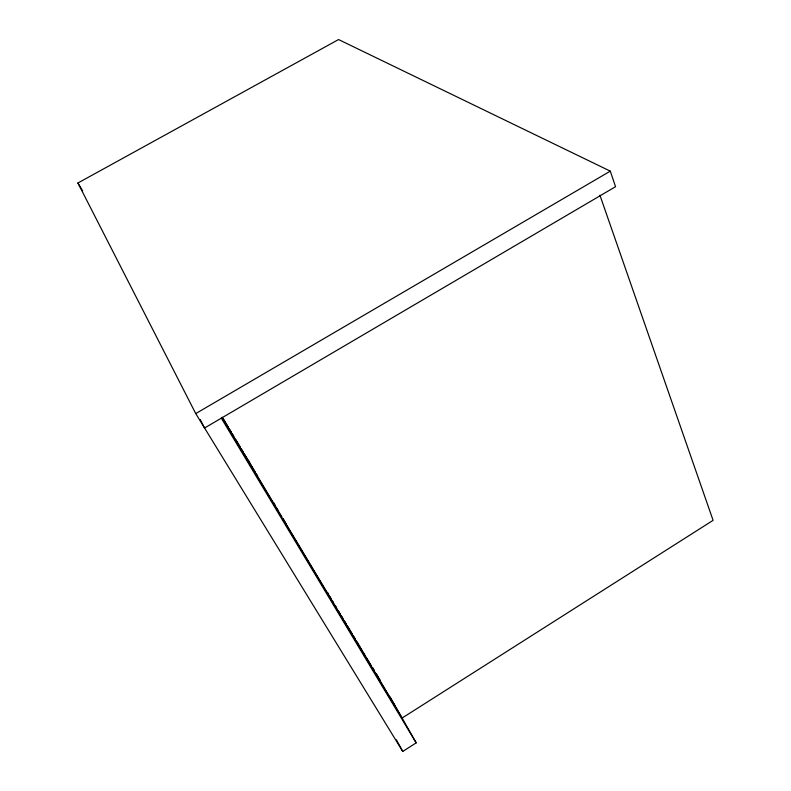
<?xml version="1.0" encoding="UTF-8"?>
<svg xmlns="http://www.w3.org/2000/svg" width="791" height="791" viewBox="0 0 791 791"><rect width="100%" height="100%" fill="white"/><g stroke="black" fill="none" stroke-linecap="round" stroke-linejoin="round"><path stroke-width="1.19" d="M200.222 419.527L204.572 428.01L615.556 186.696L610.286 171.143L338.568 39.55L77.913 183.008L195.743 413.594L402.748 751.45L416.185 742.858L396.509 708.212L283.099 519.005M195.743 413.594L610.286 171.143M221.332 418.172L416.185 742.858M77.913 183.008L82.679 190.947M248.334 460.322L250.579 464.06M223.102 418.449L228.115 426.824M229.37 428.91L231.249 432.054M232.505 434.15L233.76 436.236M235.639 439.381L240.029 446.697M241.285 448.794L243.163 451.928M244.419 454.024L249.432 462.389M250.688 464.485L255.068 471.812M256.324 473.898L257.579 475.994M332.19 600.498L333.456 602.604M335.344 605.758L336.6 607.864M338.499 611.018L340.387 614.182M341.643 616.278L342.908 618.384M344.797 621.538L346.062 623.644M347.318 625.75L352.361 634.164M353.626 636.271L355.515 639.425M356.781 641.531L361.823 649.945M363.079 652.051L364.977 655.205M366.233 657.311L371.276 665.725M372.541 667.831L374.43 670.986M375.685 673.092L380.105 680.458L376.565 674.209M222.142 417.243L281.833 516.889M222.053 417.777L402.095 718.05L713.087 520.34L599.914 195.189M390.032 696.891L394.907 705.473M372.591 667.584L373.797 669.72M327.583 592.459L328.7 594.437M329.817 596.414L330.935 598.401M283.218 518.777L286.223 524.146M273.755 502.839L274.961 504.994M276.771 508.237L277.977 510.393M396.35 739.773L402.748 751.45"/></g></svg>
